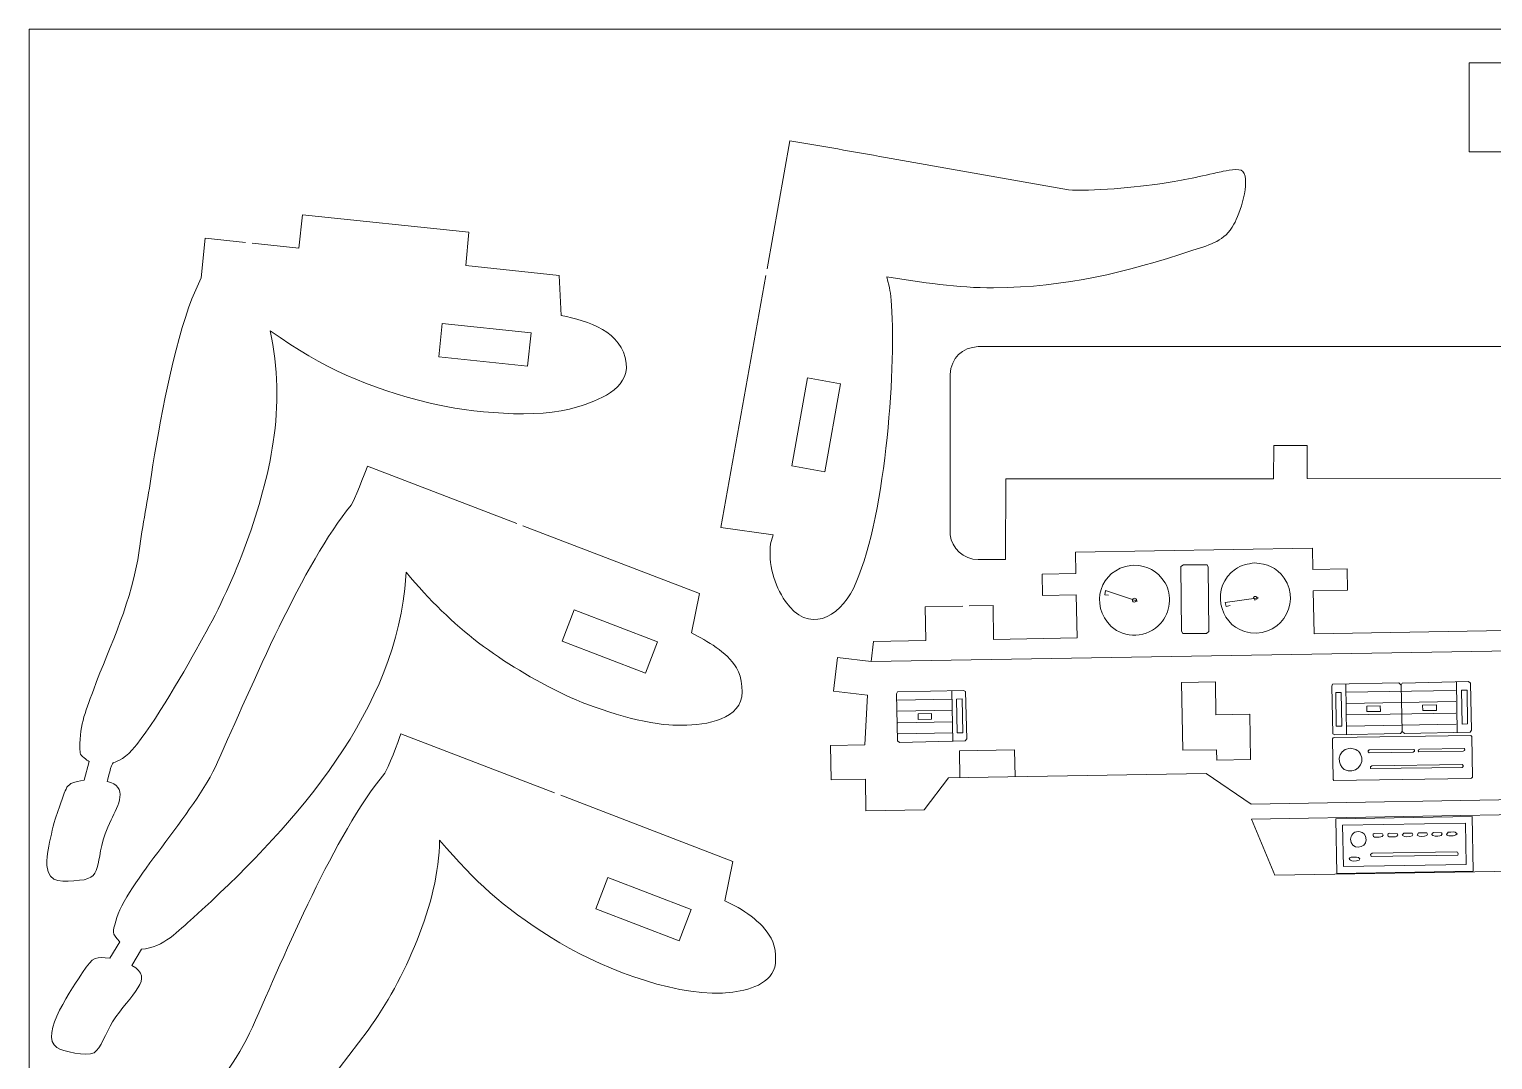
# Model space of a CAD drawing. Header units: centimetres. Extents: x -72 to 73, y -15 to 15.
# Drawn here: x -10.5 to 2.61, y 5.61 to 14.85 of the extents above; entities that cross this region are included whole.
import ezdxf

# ---------------------------------------------------------------- set-up
doc = ezdxf.new("R2010")
doc.units = ezdxf.units.CM
doc.header["$MEASUREMENT"] = 0
doc.layers.add('Camada 1', color=7, linetype='Continuous')

msp = doc.modelspace()

# ---------------------------------------------------------------- linework, layer by layer
at = {"layer": 'Camada 1', "color": 1, "lineweight": 9}
for points, knots in [([(-10.5, -14.85), (-10.5, -14.85), (10.5, -14.85), (10.5, -14.85), (10.5, -14.85), (10.5, -14.85), (10.5, 14.85), (10.5, 14.85), (10.5, 14.85), (10.5, 14.85), (-10.5, 14.85), (-10.5, 14.85), (-10.5, 14.85), (-10.5, 14.85), (-10.5, -14.85), (-10.5, -14.85), (-10.5, -14.85), (-10.5, -14.85), (-10.5, -14.85), (-10.5, -14.85)], [0, 0, 0, 0, 0.16666667, 0.16666667, 0.16666667, 0.16666667, 0.33333333, 0.33333333, 0.33333333, 0.33333333, 0.5, 0.5, 0.5, 0.5, 0.66666667, 0.66666667, 0.66666667, 0.66666667, 1, 1, 1, 1]), ([(-0.36252, 9.52546), (-0.48087, 9.39122), (-0.69225, 9.38853), (-0.80623, 9.49712), (-0.80623, 9.49712), (-1.00709, 9.68847), (-0.90687, 10.00882), (-0.63045, 10.04443), (-0.63045, 10.04443), (-0.63045, 10.04443), (-0.60404, 10.04782), (-0.60404, 10.04782), (-0.60404, 10.04782), (-0.47911, 10.03615), (-0.39685, 10.004), (-0.32471, 9.88796), (-0.32471, 9.88796), (-0.25624, 9.7778), (-0.27879, 9.62042), (-0.36252, 9.52546)], [0, 0, 0, 0, 0.16666667, 0.16666667, 0.16666667, 0.16666667, 0.33333333, 0.33333333, 0.33333333, 0.33333333, 0.5, 0.5, 0.5, 0.5, 0.66666667, 0.66666667, 0.66666667, 0.66666667, 1, 1, 1, 1]), ([(-0.16383, 9.43479), (-0.16383, 9.43479), (-0.17595, 9.45517), (-0.17595, 9.45517), (-0.17595, 9.45517), (-0.17595, 9.45517), (-0.18313, 10.03458), (-0.18313, 10.03458), (-0.18313, 10.03458), (-0.18313, 10.03458), (-0.15986, 10.0497), (-0.15986, 10.0497), (-0.15986, 10.0497), (-0.15986, 10.0497), (0.05194, 10.05045), (0.05194, 10.05045), (0.05194, 10.05045), (0.05194, 10.05045), (0.06112, 10.03002), (0.06112, 10.03002), (0.06112, 10.03002), (0.06112, 10.03002), (0.06829, 9.45061), (0.06829, 9.45061), (0.06829, 9.45061), (0.06829, 9.45061), (0.04802, 9.4326), (0.04802, 9.4326), (0.04802, 9.4326), (0.04802, 9.4326), (-0.16383, 9.43479), (-0.16383, 9.43479)], [0, 0, 0, 0, 0.11111111, 0.11111111, 0.11111111, 0.11111111, 0.22222222, 0.22222222, 0.22222222, 0.22222222, 0.33333333, 0.33333333, 0.33333333, 0.33333333, 0.44444444, 0.44444444, 0.44444444, 0.44444444, 0.55555556, 0.55555556, 0.55555556, 0.55555556, 0.66666667, 0.66666667, 0.66666667, 0.66666667, 0.77777778, 0.77777778, 0.77777778, 0.77777778, 1, 1, 1, 1]), ([(0.38596, 9.45321), (0.15867, 9.51966), (0.08064, 9.85455), (0.30562, 10.01075), (0.30562, 10.01075), (0.35952, 10.04816), (0.41456, 10.05851), (0.47821, 10.06671), (0.47821, 10.06671), (0.58959, 10.0563), (0.67141, 10.03236), (0.74242, 9.93012), (0.74242, 9.93012), (0.90643, 9.69397), (0.69034, 9.36423), (0.38596, 9.45321)], [0, 0, 0, 0, 0.2, 0.2, 0.2, 0.2, 0.4, 0.4, 0.4, 0.4, 0.6, 0.6, 0.6, 0.6, 1, 1, 1, 1]), ([(-0.57192, 9.72479), (-0.57192, 9.72479), (-0.85894, 9.8198), (-0.85894, 9.8198), (-0.85894, 9.8198), (-0.85894, 9.8198), (-0.86415, 9.78147), (-0.86415, 9.78147), (-0.86415, 9.78147), (-0.86415, 9.78147), (-0.8317, 9.77615), (-0.8317, 9.77615)], [0, 0, 0, 0, 0.25, 0.25, 0.25, 0.25, 0.5, 0.5, 0.5, 0.5, 1, 1, 1, 1]), ([(-0.59885, 9.7508), (-0.55097, 9.73971), (-0.60531, 9.6935), (-0.61609, 9.72696), (-0.61609, 9.72696), (-0.62154, 9.74388), (-0.60737, 9.7485), (-0.59885, 9.7508)], [0, 0, 0, 0, 0.33333333, 0.33333333, 0.33333333, 0.33333333, 1, 1, 1, 1]), ([(0.51312, 9.75255), (0.51312, 9.75255), (0.21376, 9.71203), (0.21376, 9.71203), (0.21376, 9.71203), (0.21376, 9.71203), (0.2232, 9.67689), (0.2232, 9.67689), (0.2232, 9.67689), (0.2232, 9.67689), (0.25834, 9.68633), (0.25834, 9.68633)], [0, 0, 0, 0, 0.25, 0.25, 0.25, 0.25, 0.5, 0.5, 0.5, 0.5, 1, 1, 1, 1]), ([(0.48114, 9.7314), (0.48114, 9.7314), (0.4689, 9.75766), (0.4689, 9.75766), (0.4689, 9.75766), (0.4689, 9.75766), (0.47757, 9.76664), (0.47757, 9.76664), (0.47757, 9.76664), (0.49573, 9.76696), (0.50115, 9.7641), (0.50151, 9.74353), (0.50151, 9.74353), (0.50151, 9.74353), (0.48114, 9.7314), (0.48114, 9.7314)], [0, 0, 0, 0, 0.2, 0.2, 0.2, 0.2, 0.4, 0.4, 0.4, 0.4, 0.6, 0.6, 0.6, 0.6, 1, 1, 1, 1]), ([(-2.10068, 8.48903), (-2.10068, 8.48903), (-2.11106, 8.9154), (-2.11106, 8.9154), (-2.11106, 8.9154), (-2.11106, 8.9154), (-2.12886, 8.92392), (-2.12886, 8.92392), (-2.12886, 8.92392), (-2.12886, 8.92392), (-2.72287, 8.91061), (-2.72287, 8.91061), (-2.72287, 8.91061), (-2.72287, 8.91061), (-2.73139, 8.89281), (-2.73139, 8.89281), (-2.73139, 8.89281), (-2.73139, 8.89281), (-2.7211, 8.47232), (-2.7211, 8.47232), (-2.7211, 8.47232), (-2.7211, 8.47232), (-2.7032, 8.45792), (-2.7032, 8.45792), (-2.7032, 8.45792), (-2.7032, 8.45792), (-2.11508, 8.47112), (-2.11508, 8.47112), (-2.11508, 8.47112), (-2.11508, 8.47112), (-2.10068, 8.48903), (-2.10068, 8.48903)], [0, 0, 0, 0, 0.11111111, 0.11111111, 0.11111111, 0.11111111, 0.22222222, 0.22222222, 0.22222222, 0.22222222, 0.33333333, 0.33333333, 0.33333333, 0.33333333, 0.44444444, 0.44444444, 0.44444444, 0.44444444, 0.55555556, 0.55555556, 0.55555556, 0.55555556, 0.66666667, 0.66666667, 0.66666667, 0.66666667, 0.77777778, 0.77777778, 0.77777778, 0.77777778, 1, 1, 1, 1]), ([(2.42243, 8.56798), (2.42243, 8.56798), (2.41214, 8.98848), (2.41214, 8.98848), (2.41214, 8.98848), (2.41214, 8.98848), (2.39424, 9.00287), (2.39424, 9.00287), (2.39424, 9.00287), (2.39424, 9.00287), (1.80024, 8.98956), (1.80024, 8.98956), (1.80024, 8.98956), (1.80024, 8.98956), (1.79172, 8.97176), (1.79172, 8.97176), (1.79172, 8.97176), (1.79172, 8.97176), (1.77077, 8.99199), (1.77077, 8.99199), (1.77077, 8.99199), (1.77077, 8.99199), (1.17676, 8.97868), (1.17676, 8.97868), (1.17676, 8.97868), (1.17676, 8.97868), (1.16825, 8.96088), (1.16825, 8.96088), (1.16825, 8.96088), (1.16825, 8.96088), (1.17864, 8.5345), (1.17864, 8.5345), (1.17864, 8.5345), (1.17864, 8.5345), (1.19643, 8.52599), (1.19643, 8.52599), (1.19643, 8.52599), (1.19643, 8.52599), (1.78457, 8.53919), (1.78457, 8.53919), (1.78457, 8.53919), (1.78457, 8.53919), (1.79896, 8.55709), (1.79896, 8.55709), (1.79896, 8.55709), (1.79896, 8.55709), (1.8199, 8.53687), (1.8199, 8.53687), (1.8199, 8.53687), (1.8199, 8.53687), (2.40803, 8.55008), (2.40803, 8.55008), (2.40803, 8.55008), (2.40803, 8.55008), (2.42243, 8.56798), (2.42243, 8.56798)], [0, 0, 0, 0, 0.06666667, 0.06666667, 0.06666667, 0.06666667, 0.13333333, 0.13333333, 0.13333333, 0.13333333, 0.2, 0.2, 0.2, 0.2, 0.26666667, 0.26666667, 0.26666667, 0.26666667, 0.33333333, 0.33333333, 0.33333333, 0.33333333, 0.4, 0.4, 0.4, 0.4, 0.46666667, 0.46666667, 0.46666667, 0.46666667, 0.53333333, 0.53333333, 0.53333333, 0.53333333, 0.6, 0.6, 0.6, 0.6, 0.66666667, 0.66666667, 0.66666667, 0.66666667, 0.73333333, 0.73333333, 0.73333333, 0.73333333, 0.8, 0.8, 0.8, 0.8, 0.86666667, 0.86666667, 0.86666667, 0.86666667, 1, 1, 1, 1]), ([(2.38087, 8.92615), (2.38087, 8.92615), (2.33088, 8.92528), (2.33088, 8.92528), (2.33088, 8.92528), (2.33088, 8.92528), (2.33617, 8.62236), (2.33617, 8.62236), (2.33617, 8.62236), (2.33617, 8.62236), (2.38616, 8.62324), (2.38616, 8.62324), (2.38616, 8.62324), (2.38616, 8.62324), (2.38087, 8.92615), (2.38087, 8.92615)], [0, 0, 0, 0, 0.2, 0.2, 0.2, 0.2, 0.4, 0.4, 0.4, 0.4, 0.6, 0.6, 0.6, 0.6, 1, 1, 1, 1]), ([(-2.14222, 8.8472), (-2.14222, 8.8472), (-2.19223, 8.84633), (-2.19223, 8.84633), (-2.19223, 8.84633), (-2.19223, 8.84633), (-2.18694, 8.54341), (-2.18694, 8.54341), (-2.18694, 8.54341), (-2.18694, 8.54341), (-2.13693, 8.54429), (-2.13693, 8.54429), (-2.13693, 8.54429), (-2.13693, 8.54429), (-2.14222, 8.8472), (-2.14222, 8.8472)], [0, 0, 0, 0, 0.2, 0.2, 0.2, 0.2, 0.4, 0.4, 0.4, 0.4, 0.6, 0.6, 0.6, 0.6, 1, 1, 1, 1]), ([(1.25451, 8.90649), (1.25451, 8.90649), (1.20451, 8.90562), (1.20451, 8.90562), (1.20451, 8.90562), (1.20451, 8.90562), (1.2098, 8.6027), (1.2098, 8.6027), (1.2098, 8.6027), (1.2098, 8.6027), (1.2598, 8.60358), (1.2598, 8.60358), (1.2598, 8.60358), (1.2598, 8.60358), (1.25451, 8.90649), (1.25451, 8.90649)], [0, 0, 0, 0, 0.2, 0.2, 0.2, 0.2, 0.4, 0.4, 0.4, 0.4, 0.6, 0.6, 0.6, 0.6, 1, 1, 1, 1]), ([(1.60374, 8.78609), (1.60374, 8.78609), (1.48317, 8.78398), (1.48317, 8.78398), (1.48317, 8.78398), (1.48317, 8.78398), (1.48404, 8.73399), (1.48404, 8.73399), (1.48404, 8.73399), (1.48404, 8.73399), (1.60461, 8.73609), (1.60461, 8.73609), (1.60461, 8.73609), (1.60461, 8.73609), (1.60374, 8.78609), (1.60374, 8.78609)], [0, 0, 0, 0, 0.2, 0.2, 0.2, 0.2, 0.4, 0.4, 0.4, 0.4, 0.6, 0.6, 0.6, 0.6, 1, 1, 1, 1]), ([(2.10664, 8.79487), (2.10664, 8.79487), (1.98312, 8.79271), (1.98312, 8.79271), (1.98312, 8.79271), (1.98312, 8.79271), (1.98399, 8.74272), (1.98399, 8.74272), (1.98399, 8.74272), (1.98399, 8.74272), (2.10751, 8.74487), (2.10751, 8.74487), (2.10751, 8.74487), (2.10751, 8.74487), (2.10664, 8.79487), (2.10664, 8.79487)], [0, 0, 0, 0, 0.2, 0.2, 0.2, 0.2, 0.4, 0.4, 0.4, 0.4, 0.6, 0.6, 0.6, 0.6, 1, 1, 1, 1]), ([(-2.41647, 8.71592), (-2.41647, 8.71592), (-2.53704, 8.71381), (-2.53704, 8.71381), (-2.53704, 8.71381), (-2.53704, 8.71381), (-2.53616, 8.66382), (-2.53616, 8.66382), (-2.53616, 8.66382), (-2.53616, 8.66382), (-2.41559, 8.66592), (-2.41559, 8.66592), (-2.41559, 8.66592), (-2.41559, 8.66592), (-2.41647, 8.71592), (-2.41647, 8.71592)], [0, 0, 0, 0, 0.2, 0.2, 0.2, 0.2, 0.4, 0.4, 0.4, 0.4, 0.6, 0.6, 0.6, 0.6, 1, 1, 1, 1]), ([(1.17646, 8.49033), (1.17646, 8.49033), (1.18219, 8.49926), (1.18219, 8.49926), (1.18219, 8.49926), (1.18219, 8.49926), (1.1939, 8.50241), (1.1939, 8.50241), (1.1939, 8.50241), (1.1939, 8.50241), (2.41442, 8.52077), (2.41442, 8.52077), (2.41442, 8.52077), (2.41442, 8.52077), (2.4234, 8.5121), (2.4234, 8.5121), (2.4234, 8.5121), (2.4234, 8.5121), (2.42977, 8.14743), (2.42977, 8.14743), (2.42977, 8.14743), (2.42977, 8.14743), (2.4211, 8.13845), (2.4211, 8.13845), (2.4211, 8.13845), (2.4211, 8.13845), (2.41232, 8.13536), (2.41232, 8.13536), (2.41232, 8.13536), (2.41232, 8.13536), (1.18886, 8.11694), (1.18886, 8.11694), (1.18886, 8.11694), (1.18886, 8.11694), (1.18283, 8.12566), (1.18283, 8.12566), (1.18283, 8.12566), (1.18283, 8.12566), (1.17646, 8.49033), (1.17646, 8.49033)], [0, 0, 0, 0, 0.09090909, 0.09090909, 0.09090909, 0.09090909, 0.18181818, 0.18181818, 0.18181818, 0.18181818, 0.27272727, 0.27272727, 0.27272727, 0.27272727, 0.36363636, 0.36363636, 0.36363636, 0.36363636, 0.45454545, 0.45454545, 0.45454545, 0.45454545, 0.54545455, 0.54545455, 0.54545455, 0.54545455, 0.63636364, 0.63636364, 0.63636364, 0.63636364, 0.72727273, 0.72727273, 0.72727273, 0.72727273, 0.81818182, 0.81818182, 0.81818182, 0.81818182, 1, 1, 1, 1]), ([(1.42596, 8.35348), (1.47748, 8.26072), (1.37212, 8.16627), (1.28128, 8.21564), (1.28128, 8.21564), (1.22689, 8.24519), (1.199, 8.38895), (1.33387, 8.40483), (1.33387, 8.40483), (1.37077, 8.40212), (1.40348, 8.39396), (1.42596, 8.35348)], [0, 0, 0, 0, 0.25, 0.25, 0.25, 0.25, 0.5, 0.5, 0.5, 0.5, 1, 1, 1, 1]), ([(1.49608, 8.38118), (1.49608, 8.38118), (1.50475, 8.39016), (1.50475, 8.39016), (1.50475, 8.39016), (1.50475, 8.39016), (1.51063, 8.39026), (1.51063, 8.39026), (1.51063, 8.39026), (1.51063, 8.39026), (1.90477, 8.3942), (1.90477, 8.3942), (1.90477, 8.3942), (1.90477, 8.3942), (1.91075, 8.38842), (1.91075, 8.38842), (1.91075, 8.38842), (1.91075, 8.38842), (1.9109, 8.3796), (1.9109, 8.3796), (1.9109, 8.3796), (1.9109, 8.3796), (1.89929, 8.37057), (1.89929, 8.37057), (1.89929, 8.37057), (1.89929, 8.37057), (1.50521, 8.36369), (1.50521, 8.36369), (1.50521, 8.36369), (1.50521, 8.36369), (1.49623, 8.37236), (1.49623, 8.37236), (1.49623, 8.37236), (1.49623, 8.37236), (1.49608, 8.38118), (1.49608, 8.38118)], [0, 0, 0, 0, 0.1, 0.1, 0.1, 0.1, 0.2, 0.2, 0.2, 0.2, 0.3, 0.3, 0.3, 0.3, 0.4, 0.4, 0.4, 0.4, 0.5, 0.5, 0.5, 0.5, 0.6, 0.6, 0.6, 0.6, 0.7, 0.7, 0.7, 0.7, 0.8, 0.8, 0.8, 0.8, 1, 1, 1, 1]), ([(1.9432, 8.38311), (1.9432, 8.38311), (1.94599, 8.39198), (1.94599, 8.39198), (1.94599, 8.39198), (1.94599, 8.39198), (1.95765, 8.39807), (1.95765, 8.39807), (1.95765, 8.39807), (1.95765, 8.39807), (2.35472, 8.40205), (2.35472, 8.40205), (2.35472, 8.40205), (2.35472, 8.40205), (2.35771, 8.39916), (2.35771, 8.39916), (2.35771, 8.39916), (2.35771, 8.39916), (2.36081, 8.3904), (2.36081, 8.3904), (2.36081, 8.3904), (2.36081, 8.3904), (2.35792, 8.3874), (2.35792, 8.3874), (2.35792, 8.3874), (2.35792, 8.3874), (2.35797, 8.38446), (2.35797, 8.38446), (2.35797, 8.38446), (2.35797, 8.38446), (2.34631, 8.37837), (2.34631, 8.37837), (2.34631, 8.37837), (2.34631, 8.37837), (1.94924, 8.37439), (1.94924, 8.37439), (1.94924, 8.37439), (1.94924, 8.37439), (1.94624, 8.37728), (1.94624, 8.37728), (1.94624, 8.37728), (1.94624, 8.37728), (1.94619, 8.38022), (1.94619, 8.38022), (1.94619, 8.38022), (1.94619, 8.38022), (1.9432, 8.38311), (1.9432, 8.38311)], [0, 0, 0, 0, 0.07692308, 0.07692308, 0.07692308, 0.07692308, 0.15384615, 0.15384615, 0.15384615, 0.15384615, 0.23076923, 0.23076923, 0.23076923, 0.23076923, 0.30769231, 0.30769231, 0.30769231, 0.30769231, 0.38461538, 0.38461538, 0.38461538, 0.38461538, 0.46153846, 0.46153846, 0.46153846, 0.46153846, 0.53846154, 0.53846154, 0.53846154, 0.53846154, 0.61538462, 0.61538462, 0.61538462, 0.61538462, 0.69230769, 0.69230769, 0.69230769, 0.69230769, 0.76923077, 0.76923077, 0.76923077, 0.76923077, 0.84615385, 0.84615385, 0.84615385, 0.84615385, 1, 1, 1, 1]), ([(-1.66819, 8.14945), (-1.66819, 8.14945), (-1.6724, 8.3906), (-1.6724, 8.3906), (-1.6724, 8.3906), (-1.6724, 8.3906), (-2.16647, 8.38197), (-2.16647, 8.38197), (-2.16647, 8.38197), (-2.16647, 8.38197), (-2.16226, 8.14082), (-2.16226, 8.14082)], [0, 0, 0, 0, 0.25, 0.25, 0.25, 0.25, 0.5, 0.5, 0.5, 0.5, 1, 1, 1, 1]), ([(1.51645, 8.22563), (1.51645, 8.22563), (1.51619, 8.24033), (1.51619, 8.24033), (1.51619, 8.24033), (1.51619, 8.24033), (1.52785, 8.24642), (1.52785, 8.24642), (1.52785, 8.24642), (1.52785, 8.24642), (2.3366, 8.26053), (2.3366, 8.26053), (2.3366, 8.26053), (2.3366, 8.26053), (2.34558, 8.25186), (2.34558, 8.25186), (2.34558, 8.25186), (2.34558, 8.25186), (2.34573, 8.24304), (2.34573, 8.24304), (2.34573, 8.24304), (2.34573, 8.24304), (2.33706, 8.23406), (2.33706, 8.23406), (2.33706, 8.23406), (2.33706, 8.23406), (1.51944, 8.22274), (1.51944, 8.22274), (1.51944, 8.22274), (1.51944, 8.22274), (1.51645, 8.22563), (1.51645, 8.22563)], [0, 0, 0, 0, 0.11111111, 0.11111111, 0.11111111, 0.11111111, 0.22222222, 0.22222222, 0.22222222, 0.22222222, 0.33333333, 0.33333333, 0.33333333, 0.33333333, 0.44444444, 0.44444444, 0.44444444, 0.44444444, 0.55555556, 0.55555556, 0.55555556, 0.55555556, 0.66666667, 0.66666667, 0.66666667, 0.66666667, 0.77777778, 0.77777778, 0.77777778, 0.77777778, 1, 1, 1, 1]), ([(2.4271, 7.79477), (2.4271, 7.79477), (1.20662, 7.77347), (1.20662, 7.77347), (1.20662, 7.77347), (1.20662, 7.77347), (1.2152, 7.28233), (1.2152, 7.28233), (1.2152, 7.28233), (1.2152, 7.28233), (2.43567, 7.30364), (2.43567, 7.30364), (2.43567, 7.30364), (2.43567, 7.30364), (2.4271, 7.79477), (2.4271, 7.79477)], [0, 0, 0, 0, 0.2, 0.2, 0.2, 0.2, 0.4, 0.4, 0.4, 0.4, 0.6, 0.6, 0.6, 0.6, 1, 1, 1, 1]), ([(2.36636, 7.73487), (2.36636, 7.73487), (1.26647, 7.71567), (1.26647, 7.71567), (1.26647, 7.71567), (1.26647, 7.71567), (1.27294, 7.34512), (1.27294, 7.34512), (1.27294, 7.34512), (1.27294, 7.34512), (2.37283, 7.36432), (2.37283, 7.36432), (2.37283, 7.36432), (2.37283, 7.36432), (2.36636, 7.73487), (2.36636, 7.73487)], [0, 0, 0, 0, 0.2, 0.2, 0.2, 0.2, 0.4, 0.4, 0.4, 0.4, 0.6, 0.6, 0.6, 0.6, 1, 1, 1, 1]), ([(1.34272, 7.56109), (1.32874, 7.59841), (1.34629, 7.63877), (1.37641, 7.65287), (1.37641, 7.65287), (1.37641, 7.65287), (1.40572, 7.65927), (1.40572, 7.65927), (1.40572, 7.65927), (1.43, 7.65529), (1.45611, 7.65337), (1.47119, 7.61628), (1.47119, 7.61628), (1.5086, 7.52427), (1.37325, 7.47966), (1.34272, 7.56109)], [0, 0, 0, 0, 0.2, 0.2, 0.2, 0.2, 0.4, 0.4, 0.4, 0.4, 0.6, 0.6, 0.6, 0.6, 1, 1, 1, 1]), ([(1.56839, 7.60916), (1.54449, 7.60874), (1.53335, 7.61243), (1.54141, 7.6381), (1.54141, 7.6381), (1.54141, 7.6381), (1.55313, 7.64125), (1.55313, 7.64125), (1.55313, 7.64125), (1.55313, 7.64125), (1.62375, 7.63954), (1.62375, 7.63954), (1.62375, 7.63954), (1.62375, 7.63954), (1.62984, 7.62788), (1.62984, 7.62788), (1.62984, 7.62788), (1.61891, 7.60501), (1.6071, 7.60983), (1.56839, 7.60916)], [0, 0, 0, 0, 0.16666667, 0.16666667, 0.16666667, 0.16666667, 0.33333333, 0.33333333, 0.33333333, 0.33333333, 0.5, 0.5, 0.5, 0.5, 0.66666667, 0.66666667, 0.66666667, 0.66666667, 1, 1, 1, 1]), ([(1.69779, 7.61141), (1.67451, 7.61101), (1.66648, 7.61727), (1.67375, 7.64041), (1.67375, 7.64041), (1.67375, 7.64041), (1.68546, 7.64356), (1.68546, 7.64356), (1.68546, 7.64356), (1.68546, 7.64356), (1.7561, 7.64185), (1.7561, 7.64185), (1.7561, 7.64185), (1.7561, 7.64185), (1.76219, 7.63019), (1.76219, 7.63019), (1.76219, 7.63019), (1.75125, 7.60734), (1.73471, 7.61206), (1.69779, 7.61141)], [0, 0, 0, 0, 0.16666667, 0.16666667, 0.16666667, 0.16666667, 0.33333333, 0.33333333, 0.33333333, 0.33333333, 0.5, 0.5, 0.5, 0.5, 0.66666667, 0.66666667, 0.66666667, 0.66666667, 1, 1, 1, 1]), ([(1.88885, 7.62063), (1.86347, 7.61168), (1.82125, 7.60496), (1.80052, 7.62497), (1.80052, 7.62497), (1.80052, 7.62497), (1.81486, 7.64582), (1.81486, 7.64582), (1.81486, 7.64582), (1.81486, 7.64582), (1.88843, 7.64416), (1.88843, 7.64416), (1.88843, 7.64416), (1.88843, 7.64416), (1.89452, 7.6325), (1.89452, 7.6325), (1.89452, 7.6325), (1.89452, 7.6325), (1.88885, 7.62063), (1.88885, 7.62063)], [0, 0, 0, 0, 0.16666667, 0.16666667, 0.16666667, 0.16666667, 0.33333333, 0.33333333, 0.33333333, 0.33333333, 0.5, 0.5, 0.5, 0.5, 0.66666667, 0.66666667, 0.66666667, 0.66666667, 1, 1, 1, 1]), ([(2.02118, 7.62294), (1.99581, 7.61399), (1.95359, 7.60726), (1.93286, 7.62728), (1.93286, 7.62728), (1.93286, 7.62728), (1.9472, 7.64813), (1.9472, 7.64813), (1.9472, 7.64813), (1.9472, 7.64813), (2.02077, 7.64647), (2.02077, 7.64647), (2.02077, 7.64647), (2.02077, 7.64647), (2.02686, 7.63481), (2.02686, 7.63481), (2.02686, 7.63481), (2.02686, 7.63481), (2.02118, 7.62294), (2.02118, 7.62294)], [0, 0, 0, 0, 0.16666667, 0.16666667, 0.16666667, 0.16666667, 0.33333333, 0.33333333, 0.33333333, 0.33333333, 0.5, 0.5, 0.5, 0.5, 0.66666667, 0.66666667, 0.66666667, 0.66666667, 1, 1, 1, 1]), ([(2.15922, 7.63712), (2.14827, 7.61427), (2.13173, 7.61899), (2.09481, 7.61834), (2.09481, 7.61834), (2.05883, 7.61772), (2.05663, 7.64235), (2.07954, 7.65044), (2.07954, 7.65044), (2.07954, 7.65044), (2.15312, 7.64878), (2.15312, 7.64878), (2.15312, 7.64878), (2.15312, 7.64878), (2.15922, 7.63712), (2.15922, 7.63712)], [0, 0, 0, 0, 0.2, 0.2, 0.2, 0.2, 0.4, 0.4, 0.4, 0.4, 0.6, 0.6, 0.6, 0.6, 1, 1, 1, 1]), ([(2.20352, 7.62612), (2.20352, 7.62612), (2.19754, 7.6319), (2.19754, 7.6319), (2.19754, 7.6319), (2.19754, 7.6319), (2.21188, 7.65275), (2.21188, 7.65275), (2.21188, 7.65275), (2.24429, 7.65331), (2.27219, 7.66432), (2.29154, 7.63943), (2.29154, 7.63943), (2.2694, 7.60881), (2.20998, 7.62102), (2.20352, 7.62612)], [0, 0, 0, 0, 0.2, 0.2, 0.2, 0.2, 0.4, 0.4, 0.4, 0.4, 0.6, 0.6, 0.6, 0.6, 1, 1, 1, 1]), ([(1.52142, 7.43477), (1.52142, 7.43477), (1.51523, 7.45231), (1.51523, 7.45231), (1.51523, 7.45231), (1.51523, 7.45231), (1.52973, 7.46433), (1.52973, 7.46433), (1.52973, 7.46433), (1.52973, 7.46433), (2.28554, 7.47753), (2.28554, 7.47753), (2.28554, 7.47753), (2.3027, 7.47379), (2.30215, 7.46209), (2.29782, 7.44832), (2.29782, 7.44832), (2.29782, 7.44832), (1.52142, 7.43477), (1.52142, 7.43477)], [0, 0, 0, 0, 0.16666667, 0.16666667, 0.16666667, 0.16666667, 0.33333333, 0.33333333, 0.33333333, 0.33333333, 0.5, 0.5, 0.5, 0.5, 0.66666667, 0.66666667, 0.66666667, 0.66666667, 1, 1, 1, 1]), ([(1.42174, 7.41538), (1.42174, 7.41538), (1.41608, 7.40351), (1.41608, 7.40351), (1.41608, 7.40351), (1.34241, 7.37754), (1.30083, 7.41414), (1.34208, 7.4287), (1.34208, 7.4287), (1.37752, 7.42932), (1.40771, 7.43569), (1.42174, 7.41538)], [0, 0, 0, 0, 0.25, 0.25, 0.25, 0.25, 0.5, 0.5, 0.5, 0.5, 1, 1, 1, 1])]:
    msp.add_open_spline(points, degree=3, knots=knots, dxfattribs=at)
at = {"layer": 'Camada 1', "color": 3, "lineweight": 9}
for points, knots in [([(10.20023, 14.18971), (10.20023, 14.18971), (10.20023, 14.55003), (10.20023, 14.55003), (10.20023, 14.55003), (10.20023, 14.55003), (2.39977, 14.55003), (2.39977, 14.55003), (2.39977, 14.55003), (2.39977, 14.55003), (2.39977, 13.74997), (2.39977, 13.74997), (2.39977, 13.74997), (2.39977, 13.74997), (10.20023, 13.74997), (10.20023, 13.74997), (10.20023, 13.74997), (10.20023, 13.74997), (10.20023, 14.13089), (10.20023, 14.13089)], [0, 0, 0, 0, 0.16666667, 0.16666667, 0.16666667, 0.16666667, 0.33333333, 0.33333333, 0.33333333, 0.33333333, 0.5, 0.5, 0.5, 0.5, 0.66666667, 0.66666667, 0.66666667, 0.66666667, 1, 1, 1, 1]), ([(-3.89048, 12.70159), (-3.89048, 12.70159), (-3.68528, 13.84857), (-3.68528, 13.84857), (-3.68528, 13.84857), (-3.3994, 13.80365), (-3.11511, 13.7518), (-2.83026, 13.70079), (-2.83026, 13.70079), (-2.83026, 13.70079), (-1.19074, 13.4117), (-1.19074, 13.4117), (-1.19074, 13.4117), (-1.00479, 13.39072), (-0.56228, 13.43824), (-0.35074, 13.46668), (-0.35074, 13.46668), (-0.15147, 13.49688), (-0.0125, 13.53201), (0.17882, 13.57342), (0.17882, 13.57342), (0.21812, 13.58192), (0.34367, 13.61168), (0.37323, 13.57498), (0.37323, 13.57498), (0.44338, 13.48787), (0.34355, 13.19149), (0.29287, 13.10231), (0.29287, 13.10231), (0.20538, 12.94835), (0.09324, 12.92461), (-0.07684, 12.86883), (-0.07684, 12.86883), (-0.69417, 12.6661), (-1.19752, 12.5393), (-1.86245, 12.53257), (-1.86245, 12.53257), (-2.17109, 12.52945), (-2.51677, 12.5824), (-2.81561, 12.63195), (-2.81561, 12.63195), (-2.78923, 12.50585), (-2.78438, 12.513), (-2.77453, 12.37383), (-2.77453, 12.37383), (-2.7324, 11.77904), (-2.83662, 10.40759), (-3.11698, 9.83874), (-3.11698, 9.83874), (-3.24837, 9.57215), (-3.51949, 9.42728), (-3.72594, 9.72211), (-3.72594, 9.72211), (-3.82926, 9.86968), (-3.87912, 10.05929), (-3.85891, 10.23838), (-3.85891, 10.23838), (-3.85891, 10.23838), (-3.83592, 10.31794), (-3.83592, 10.31794), (-3.83592, 10.31794), (-3.83592, 10.31794), (-4.30535, 10.3828), (-4.30535, 10.3828), (-4.30535, 10.3828), (-4.30535, 10.3828), (-3.90084, 12.64369), (-3.90084, 12.64369)], [0, 0, 0, 0, 0.05555556, 0.05555556, 0.05555556, 0.05555556, 0.11111111, 0.11111111, 0.11111111, 0.11111111, 0.16666667, 0.16666667, 0.16666667, 0.16666667, 0.22222222, 0.22222222, 0.22222222, 0.22222222, 0.27777778, 0.27777778, 0.27777778, 0.27777778, 0.33333333, 0.33333333, 0.33333333, 0.33333333, 0.38888889, 0.38888889, 0.38888889, 0.38888889, 0.44444444, 0.44444444, 0.44444444, 0.44444444, 0.5, 0.5, 0.5, 0.5, 0.55555556, 0.55555556, 0.55555556, 0.55555556, 0.61111111, 0.61111111, 0.61111111, 0.61111111, 0.66666667, 0.66666667, 0.66666667, 0.66666667, 0.72222222, 0.72222222, 0.72222222, 0.72222222, 0.77777778, 0.77777778, 0.77777778, 0.77777778, 0.83333333, 0.83333333, 0.83333333, 0.83333333, 0.88888889, 0.88888889, 0.88888889, 0.88888889, 1, 1, 1, 1]), ([(-8.56201, 12.9393), (-8.56201, 12.9393), (-8.92327, 12.97727), (-8.92327, 12.97727), (-8.92327, 12.97727), (-8.92327, 12.97727), (-8.96047, 12.62332), (-8.96047, 12.62332), (-8.96047, 12.62332), (-8.96047, 12.62332), (-9.0425, 12.43378), (-9.0425, 12.43378), (-9.0425, 12.43378), (-9.20113, 12.0278), (-9.33889, 11.29832), (-9.40606, 10.86013), (-9.40606, 10.86013), (-9.43412, 10.64947), (-9.48808, 10.39608), (-9.51634, 10.1767), (-9.51634, 10.1767), (-9.57324, 9.73508), (-9.7723, 9.33767), (-9.92567, 8.92727), (-9.92567, 8.92727), (-10.00158, 8.7103), (-10.05772, 8.60495), (-10.04412, 8.363), (-10.04412, 8.363), (-10.04267, 8.33713), (-9.98007, 8.29901), (-9.96344, 8.2865), (-9.96344, 8.2865), (-9.96344, 8.2865), (-10.00759, 8.1196), (-10.00759, 8.1196), (-10.00759, 8.1196), (-10.19337, 8.08934), (-10.15499, 8.0719), (-10.24403, 7.83983), (-10.24403, 7.83983), (-10.28058, 7.74458), (-10.35192, 7.45939), (-10.34249, 7.3533), (-10.34249, 7.3533), (-10.32722, 7.18168), (-10.18958, 7.20956), (-10.04872, 7.22187), (-10.04872, 7.22187), (-9.80778, 7.24293), (-9.94132, 7.41094), (-9.76706, 7.76308), (-9.76706, 7.76308), (-9.70278, 7.89297), (-9.60716, 8.06426), (-9.80191, 8.10686), (-9.80191, 8.10686), (-9.79695, 8.12599), (-9.76513, 8.26572), (-9.74867, 8.27576), (-9.74867, 8.27576), (-9.74231, 8.27963), (-9.65813, 8.29603), (-9.57687, 8.39079), (-9.57687, 8.39079), (-9.37128, 8.63055), (-9.09685, 9.12356), (-8.94134, 9.40054), (-8.94134, 9.40054), (-8.65178, 9.91629), (-8.40356, 10.56444), (-8.31377, 11.15052), (-8.31377, 11.15052), (-8.26357, 11.47826), (-8.27014, 11.82091), (-8.34211, 12.14723), (-8.34211, 12.14723), (-7.86013, 11.81089), (-7.48333, 11.63879), (-6.90773, 11.4996), (-6.90773, 11.4996), (-6.55691, 11.41476), (-5.94733, 11.35128), (-5.5894, 11.46455), (-5.5894, 11.46455), (-5.41086, 11.52105), (-5.125, 11.62067), (-5.15191, 11.85629), (-5.15191, 11.85629), (-5.18435, 12.14021), (-5.49348, 12.2385), (-5.73394, 12.2842), (-5.73394, 12.2842), (-5.73394, 12.2842), (-5.75231, 12.64399), (-5.75231, 12.64399), (-5.75231, 12.64399), (-5.75231, 12.64399), (-6.58892, 12.73192), (-6.58892, 12.73192), (-6.58892, 12.73192), (-6.58892, 12.73192), (-6.56049, 13.0306), (-6.56049, 13.0306), (-6.56049, 13.0306), (-6.56049, 13.0306), (-8.05237, 13.18741), (-8.05237, 13.18741), (-8.05237, 13.18741), (-8.05237, 13.18741), (-8.08373, 12.88903), (-8.08373, 12.88903), (-8.08373, 12.88903), (-8.08373, 12.88903), (-8.5035, 12.93315), (-8.5035, 12.93315)], [0, 0, 0, 0, 0.03333333, 0.03333333, 0.03333333, 0.03333333, 0.06666667, 0.06666667, 0.06666667, 0.06666667, 0.1, 0.1, 0.1, 0.1, 0.13333333, 0.13333333, 0.13333333, 0.13333333, 0.16666667, 0.16666667, 0.16666667, 0.16666667, 0.2, 0.2, 0.2, 0.2, 0.23333333, 0.23333333, 0.23333333, 0.23333333, 0.26666667, 0.26666667, 0.26666667, 0.26666667, 0.3, 0.3, 0.3, 0.3, 0.33333333, 0.33333333, 0.33333333, 0.33333333, 0.36666667, 0.36666667, 0.36666667, 0.36666667, 0.4, 0.4, 0.4, 0.4, 0.43333333, 0.43333333, 0.43333333, 0.43333333, 0.46666667, 0.46666667, 0.46666667, 0.46666667, 0.5, 0.5, 0.5, 0.5, 0.53333333, 0.53333333, 0.53333333, 0.53333333, 0.56666667, 0.56666667, 0.56666667, 0.56666667, 0.6, 0.6, 0.6, 0.6, 0.63333333, 0.63333333, 0.63333333, 0.63333333, 0.66666667, 0.66666667, 0.66666667, 0.66666667, 0.7, 0.7, 0.7, 0.7, 0.73333333, 0.73333333, 0.73333333, 0.73333333, 0.76666667, 0.76666667, 0.76666667, 0.76666667, 0.8, 0.8, 0.8, 0.8, 0.83333333, 0.83333333, 0.83333333, 0.83333333, 0.86666667, 0.86666667, 0.86666667, 0.86666667, 0.9, 0.9, 0.9, 0.9, 0.93333333, 0.93333333, 0.93333333, 0.93333333, 1, 1, 1, 1]), ([(3.95009, 10.82318), (3.95009, 10.82318), (6.34729, 10.82025), (6.34729, 10.82025), (6.34729, 10.82025), (6.34729, 10.82025), (6.35023, 10.09668), (6.35023, 10.09668), (6.35023, 10.09668), (6.55088, 10.09668), (6.83364, 10.05242), (6.85026, 10.35258), (6.85026, 10.35258), (6.85026, 10.35258), (6.85026, 11.78206), (6.85026, 11.78206), (6.85026, 11.78206), (6.84358, 11.90407), (6.73175, 11.99078), (6.60024, 12.00562), (6.60024, 12.00562), (6.60024, 12.00562), (-1.99731, 12.00562), (-1.99731, 12.00562), (-1.99731, 12.00562), (-2.14397, 11.99746), (-2.24009, 11.90553), (-2.25027, 11.7556), (-2.25027, 11.7556), (-2.25027, 11.7556), (-2.25027, 10.31727), (-2.25027, 10.31727), (-2.25027, 10.31727), (-2.23607, 10.20192), (-2.13, 10.09668), (-2.00025, 10.09668), (-2.00025, 10.09668), (-2.00025, 10.09668), (-1.75318, 10.09668), (-1.75318, 10.09668), (-1.75318, 10.09668), (-1.75318, 10.09668), (-1.75024, 10.82025), (-1.75024, 10.82025), (-1.75024, 10.82025), (-1.75024, 10.82025), (0.64696, 10.82025), (0.64696, 10.82025), (0.64696, 10.82025), (0.64696, 10.82025), (0.6499, 11.12027), (0.6499, 11.12027), (0.6499, 11.12027), (0.6499, 11.12027), (0.94992, 11.12027), (0.94992, 11.12027), (0.94992, 11.12027), (0.94992, 11.12027), (0.94992, 10.82318), (0.94992, 10.82318), (0.94992, 10.82318), (0.94992, 10.82318), (3.64713, 10.82025), (3.64713, 10.82025), (3.64713, 10.82025), (3.64713, 10.82025), (3.65007, 11.12027), (3.65007, 11.12027), (3.65007, 11.12027), (3.65007, 11.12027), (3.95009, 11.12027), (3.95009, 11.12027), (3.95009, 11.12027), (3.95009, 11.12027), (3.95009, 10.82318), (3.95009, 10.82318)], [0, 0, 0, 0, 0.05, 0.05, 0.05, 0.05, 0.1, 0.1, 0.1, 0.1, 0.15, 0.15, 0.15, 0.15, 0.2, 0.2, 0.2, 0.2, 0.25, 0.25, 0.25, 0.25, 0.3, 0.3, 0.3, 0.3, 0.35, 0.35, 0.35, 0.35, 0.4, 0.4, 0.4, 0.4, 0.45, 0.45, 0.45, 0.45, 0.5, 0.5, 0.5, 0.5, 0.55, 0.55, 0.55, 0.55, 0.6, 0.6, 0.6, 0.6, 0.65, 0.65, 0.65, 0.65, 0.7, 0.7, 0.7, 0.7, 0.75, 0.75, 0.75, 0.75, 0.8, 0.8, 0.8, 0.8, 0.85, 0.85, 0.85, 0.85, 0.9, 0.9, 0.9, 0.9, 1, 1, 1, 1]), ([(-6.13306, 10.41995), (-6.13306, 10.41995), (-7.47021, 10.93323), (-7.47021, 10.93323), (-7.47021, 10.93323), (-7.49485, 10.87204), (-7.58836, 10.61824), (-7.61716, 10.58321), (-7.61716, 10.58321), (-8.04065, 10.06826), (-8.51012, 8.96381), (-8.8124, 8.28209), (-8.8124, 8.28209), (-9.01912, 7.81513), (-9.63727, 7.19264), (-9.72543, 6.85562), (-9.72543, 6.85562), (-9.75267, 6.7515), (-9.76728, 6.75714), (-9.68899, 6.6715), (-9.68899, 6.6715), (-9.68899, 6.6715), (-9.77758, 6.52278), (-9.77758, 6.52278), (-9.77758, 6.52278), (-9.89971, 6.53769), (-9.92866, 6.54344), (-10.02162, 6.39591), (-10.02162, 6.39591), (-10.09608, 6.27775), (-10.42067, 5.83471), (-10.25199, 5.72191), (-10.25199, 5.72191), (-10.20455, 5.69018), (-9.98473, 5.63724), (-9.91978, 5.67629), (-9.91978, 5.67629), (-9.85741, 5.7138), (-9.8159, 5.85457), (-9.75377, 5.95283), (-9.75377, 5.95283), (-9.59677, 6.20111), (-9.36303, 6.34694), (-9.5822, 6.45723), (-9.5822, 6.45723), (-9.5822, 6.45723), (-9.49466, 6.60321), (-9.49466, 6.60321), (-9.49466, 6.60321), (-9.29294, 6.62287), (-9.16979, 6.76639), (-9.02941, 6.88776), (-9.02941, 6.88776), (-8.1905, 7.64807), (-7.25975, 8.6572), (-7.13582, 9.83449), (-7.13582, 9.83449), (-7.13582, 9.83449), (-7.12262, 9.9838), (-7.12262, 9.9838), (-7.12262, 9.9838), (-6.70508, 9.47774), (-6.28612, 9.16974), (-5.69624, 8.88175), (-5.69624, 8.88175), (-5.46187, 8.76733), (-5.02994, 8.63174), (-4.77154, 8.61501), (-4.77154, 8.61501), (-4.58254, 8.60278), (-4.25739, 8.6125), (-4.14256, 8.7926), (-4.14256, 8.7926), (-4.09091, 8.87361), (-4.11383, 9.04505), (-4.16306, 9.12498), (-4.16306, 9.12498), (-4.25705, 9.2776), (-4.42255, 9.36007), (-4.56787, 9.44106), (-4.56787, 9.44106), (-4.56787, 9.44106), (-4.4963, 9.79166), (-4.4963, 9.79166), (-4.4963, 9.79166), (-4.4963, 9.79166), (-6.07814, 10.39887), (-6.07814, 10.39887)], [0, 0, 0, 0, 0.04347826, 0.04347826, 0.04347826, 0.04347826, 0.08695652, 0.08695652, 0.08695652, 0.08695652, 0.13043478, 0.13043478, 0.13043478, 0.13043478, 0.17391304, 0.17391304, 0.17391304, 0.17391304, 0.2173913, 0.2173913, 0.2173913, 0.2173913, 0.26086957, 0.26086957, 0.26086957, 0.26086957, 0.30434783, 0.30434783, 0.30434783, 0.30434783, 0.34782609, 0.34782609, 0.34782609, 0.34782609, 0.39130435, 0.39130435, 0.39130435, 0.39130435, 0.43478261, 0.43478261, 0.43478261, 0.43478261, 0.47826087, 0.47826087, 0.47826087, 0.47826087, 0.52173913, 0.52173913, 0.52173913, 0.52173913, 0.56521739, 0.56521739, 0.56521739, 0.56521739, 0.60869565, 0.60869565, 0.60869565, 0.60869565, 0.65217391, 0.65217391, 0.65217391, 0.65217391, 0.69565217, 0.69565217, 0.69565217, 0.69565217, 0.73913043, 0.73913043, 0.73913043, 0.73913043, 0.7826087, 0.7826087, 0.7826087, 0.7826087, 0.82608696, 0.82608696, 0.82608696, 0.82608696, 0.86956522, 0.86956522, 0.86956522, 0.86956522, 0.91304348, 0.91304348, 0.91304348, 0.91304348, 1, 1, 1, 1]), ([(-2.13693, 9.67982), (-2.13693, 9.67982), (-2.47438, 9.67393), (-2.47438, 9.67393), (-2.47438, 9.67393), (-2.47438, 9.67393), (-2.46909, 9.37102), (-2.46909, 9.37102), (-2.46909, 9.37102), (-2.46909, 9.37102), (-2.93669, 9.36286), (-2.93669, 9.36286), (-2.93669, 9.36286), (-2.93669, 9.36286), (-2.95708, 9.18305), (-2.95708, 9.18305), (-2.95708, 9.18305), (-2.95708, 9.18305), (-3.25778, 9.21899), (-3.25778, 9.21899), (-3.25778, 9.21899), (-3.25778, 9.21899), (-3.29371, 8.91829), (-3.29371, 8.91829), (-3.29371, 8.91829), (-3.29371, 8.91829), (-2.99008, 8.88241), (-2.99008, 8.88241), (-2.99008, 8.88241), (-2.99008, 8.88241), (-3.01463, 8.43483), (-3.01463, 8.43483), (-3.01463, 8.43483), (-3.01463, 8.43483), (-3.32048, 8.42949), (-3.32048, 8.42949), (-3.32048, 8.42949), (-3.32048, 8.42949), (-3.31514, 8.12364), (-3.31514, 8.12364), (-3.31514, 8.12364), (-3.31514, 8.12364), (-3.00929, 8.12897), (-3.00929, 8.12897), (-3.00929, 8.12897), (-3.00929, 8.12897), (-3.00431, 7.84371), (-3.00431, 7.84371), (-3.00431, 7.84371), (-3.00431, 7.84371), (-2.48377, 7.85279), (-2.48377, 7.85279), (-2.48377, 7.85279), (-2.48377, 7.85279), (-2.26519, 8.13903), (-2.26519, 8.13903), (-2.26519, 8.13903), (-2.26519, 8.13903), (0.04342, 8.17932), (0.04342, 8.17932), (0.04342, 8.17932), (0.04342, 8.17932), (0.44831, 7.90397), (0.44831, 7.90397), (0.44831, 7.90397), (0.44831, 7.90397), (3.1804, 7.95166), (3.1804, 7.95166), (3.1804, 7.95166), (3.1804, 7.95166), (3.6311, 8.25371), (3.6311, 8.25371), (3.6311, 8.25371), (3.6311, 8.25371), (6.10141, 8.29977), (6.10141, 8.29977), (6.10141, 8.29977), (6.10141, 8.29977), (6.32128, 8.00649), (6.32128, 8.00649), (6.32128, 8.00649), (6.32128, 8.00649), (6.63596, 8.01198), (6.63596, 8.01198), (6.63596, 8.01198), (6.63596, 8.01198), (6.63098, 8.29725), (6.63098, 8.29725), (6.63098, 8.29725), (6.63098, 8.29725), (6.93389, 8.30253), (6.93389, 8.30253), (6.93389, 8.30253), (6.93389, 8.30253), (6.92855, 8.60839), (6.92855, 8.60839), (6.92855, 8.60839), (6.92855, 8.60839), (6.62564, 8.6031), (6.62564, 8.6031), (6.62564, 8.6031), (6.62564, 8.6031), (6.5796, 9.04945), (6.5796, 9.04945), (6.5796, 9.04945), (6.5796, 9.04945), (6.88475, 9.09596), (6.88475, 9.09596), (6.88475, 9.09596), (6.88475, 9.09596), (6.84127, 9.39527), (6.84127, 9.39527), (6.84127, 9.39527), (6.84127, 9.39527), (6.53042, 9.33983), (6.53042, 9.33983), (6.53042, 9.33983), (6.53042, 9.33983), (6.49771, 9.52753), (6.49771, 9.52753), (6.49771, 9.52753), (6.49771, 9.52753), (1.01, 9.43175), (1.01, 9.43175), (1.01, 9.43175), (1.01, 9.43175), (1.00327, 9.81701), (1.00327, 9.81701), (1.00327, 9.81701), (1.00327, 9.81701), (1.30912, 9.82234), (1.30912, 9.82234), (1.30912, 9.82234), (1.30912, 9.82234), (1.30579, 10.0135), (1.30579, 10.0135), (1.30579, 10.0135), (1.30579, 10.0135), (0.99993, 10.00816), (0.99993, 10.00816), (0.99993, 10.00816), (0.99993, 10.00816), (0.9966, 10.19932), (0.9966, 10.19932), (0.9966, 10.19932), (0.9966, 10.19932), (-1.12673, 10.16226), (-1.12673, 10.16226), (-1.12673, 10.16226), (-1.12673, 10.16226), (-1.12339, 9.9711), (-1.12339, 9.9711), (-1.12339, 9.9711), (-1.12339, 9.9711), (-1.42631, 9.96581), (-1.42631, 9.96581), (-1.42631, 9.96581), (-1.42631, 9.96581), (-1.42297, 9.77466), (-1.42297, 9.77466), (-1.42297, 9.77466), (-1.42297, 9.77466), (-1.12006, 9.77994), (-1.12006, 9.77994), (-1.12006, 9.77994), (-1.12006, 9.77994), (-1.11333, 9.39468), (-1.11333, 9.39468), (-1.11333, 9.39468), (-1.11333, 9.39468), (-1.86032, 9.38164), (-1.86032, 9.38164), (-1.86032, 9.38164), (-1.86032, 9.38164), (-1.86561, 9.68455), (-1.86561, 9.68455), (-1.86561, 9.68455), (-1.86561, 9.68455), (-2.07811, 9.68085), (-2.07811, 9.68085)], [0, 0, 0, 0, 0.02173913, 0.02173913, 0.02173913, 0.02173913, 0.04347826, 0.04347826, 0.04347826, 0.04347826, 0.06521739, 0.06521739, 0.06521739, 0.06521739, 0.08695652, 0.08695652, 0.08695652, 0.08695652, 0.10869565, 0.10869565, 0.10869565, 0.10869565, 0.13043478, 0.13043478, 0.13043478, 0.13043478, 0.15217391, 0.15217391, 0.15217391, 0.15217391, 0.17391304, 0.17391304, 0.17391304, 0.17391304, 0.19565217, 0.19565217, 0.19565217, 0.19565217, 0.2173913, 0.2173913, 0.2173913, 0.2173913, 0.23913043, 0.23913043, 0.23913043, 0.23913043, 0.26086957, 0.26086957, 0.26086957, 0.26086957, 0.2826087, 0.2826087, 0.2826087, 0.2826087, 0.30434783, 0.30434783, 0.30434783, 0.30434783, 0.32608696, 0.32608696, 0.32608696, 0.32608696, 0.34782609, 0.34782609, 0.34782609, 0.34782609, 0.36956522, 0.36956522, 0.36956522, 0.36956522, 0.39130435, 0.39130435, 0.39130435, 0.39130435, 0.41304348, 0.41304348, 0.41304348, 0.41304348, 0.43478261, 0.43478261, 0.43478261, 0.43478261, 0.45652174, 0.45652174, 0.45652174, 0.45652174, 0.47826087, 0.47826087, 0.47826087, 0.47826087, 0.5, 0.5, 0.5, 0.5, 0.52173913, 0.52173913, 0.52173913, 0.52173913, 0.54347826, 0.54347826, 0.54347826, 0.54347826, 0.56521739, 0.56521739, 0.56521739, 0.56521739, 0.58695652, 0.58695652, 0.58695652, 0.58695652, 0.60869565, 0.60869565, 0.60869565, 0.60869565, 0.63043478, 0.63043478, 0.63043478, 0.63043478, 0.65217391, 0.65217391, 0.65217391, 0.65217391, 0.67391304, 0.67391304, 0.67391304, 0.67391304, 0.69565217, 0.69565217, 0.69565217, 0.69565217, 0.7173913, 0.7173913, 0.7173913, 0.7173913, 0.73913043, 0.73913043, 0.73913043, 0.73913043, 0.76086957, 0.76086957, 0.76086957, 0.76086957, 0.7826087, 0.7826087, 0.7826087, 0.7826087, 0.80434783, 0.80434783, 0.80434783, 0.80434783, 0.82608696, 0.82608696, 0.82608696, 0.82608696, 0.84782609, 0.84782609, 0.84782609, 0.84782609, 0.86956522, 0.86956522, 0.86956522, 0.86956522, 0.89130435, 0.89130435, 0.89130435, 0.89130435, 0.91304348, 0.91304348, 0.91304348, 0.91304348, 0.93478261, 0.93478261, 0.93478261, 0.93478261, 0.95652174, 0.95652174, 0.95652174, 0.95652174, 1, 1, 1, 1]), ([(0.13677, 8.39276), (0.13677, 8.39276), (0.13841, 8.29865), (0.13841, 8.29865), (0.13841, 8.29865), (0.13841, 8.29865), (0.44132, 8.30394), (0.44132, 8.30394), (0.44132, 8.30394), (0.44132, 8.30394), (0.43424, 8.70978), (0.43424, 8.70978), (0.43424, 8.70978), (0.43424, 8.70978), (0.13132, 8.70449), (0.13132, 8.70449), (0.13132, 8.70449), (0.13132, 8.70449), (0.12614, 9.00153), (0.12614, 9.00153), (0.12614, 9.00153), (0.12614, 9.00153), (-0.17677, 8.99624), (-0.17677, 8.99624), (-0.17677, 8.99624), (-0.17677, 8.99624), (-0.16614, 8.38747), (-0.16614, 8.38747), (-0.16614, 8.38747), (-0.16614, 8.38747), (0.13677, 8.39276), (0.13677, 8.39276)], [0, 0, 0, 0, 0.11111111, 0.11111111, 0.11111111, 0.11111111, 0.22222222, 0.22222222, 0.22222222, 0.22222222, 0.33333333, 0.33333333, 0.33333333, 0.33333333, 0.44444444, 0.44444444, 0.44444444, 0.44444444, 0.55555556, 0.55555556, 0.55555556, 0.55555556, 0.66666667, 0.66666667, 0.66666667, 0.66666667, 0.77777778, 0.77777778, 0.77777778, 0.77777778, 1, 1, 1, 1]), ([(-5.79398, 8.00497), (-5.79398, 8.00497), (-7.17042, 8.53334), (-7.17042, 8.53334), (-7.17042, 8.53334), (-7.19425, 8.47274), (-7.28653, 8.21643), (-7.31463, 8.18226), (-7.31463, 8.18226), (-7.76929, 7.62939), (-8.20365, 6.5683), (-8.50037, 5.90585), (-8.50037, 5.90585), (-8.76476, 5.31558), (-9.3722, 4.79869), (-9.44523, 4.37188), (-9.44523, 4.37188), (-9.45188, 4.33299), (-9.41108, 4.29586), (-9.38645, 4.27055), (-9.38645, 4.27055), (-9.38645, 4.27055), (-9.47779, 4.12288), (-9.47779, 4.12288), (-9.47779, 4.12288), (-9.64293, 4.14306), (-9.62997, 4.11722), (-9.75284, 3.94806), (-9.75284, 3.94806), (-9.82157, 3.85344), (-10.13631, 3.38952), (-9.9313, 3.31082), (-9.9313, 3.31082), (-9.86602, 3.28576), (-9.70281, 3.24366), (-9.639, 3.26793), (-9.639, 3.26793), (-9.5595, 3.29818), (-9.53818, 3.39977), (-9.5025, 3.46759), (-9.5025, 3.46759), (-9.34217, 3.77225), (-9.0445, 3.93761), (-9.28241, 4.05733), (-9.28241, 4.05733), (-9.28241, 4.05733), (-9.19487, 4.20331), (-9.19487, 4.20331), (-9.19487, 4.20331), (-8.974, 4.22483), (-8.85614, 4.38447), (-8.71126, 4.50287), (-8.71126, 4.50287), (-8.46775, 4.71778), (-8.02707, 5.15667), (-7.80972, 5.42334), (-7.80972, 5.42334), (-7.80972, 5.42334), (-7.46432, 5.87992), (-7.46432, 5.87992), (-7.46432, 5.87992), (-7.14176, 6.32272), (-6.82823, 7.01834), (-6.82388, 7.58116), (-6.82388, 7.58116), (-6.48681, 7.19437), (-6.28148, 6.99818), (-5.82571, 6.70965), (-5.82571, 6.70965), (-5.41924, 6.45233), (-4.76401, 6.19046), (-4.29034, 6.21165), (-4.29034, 6.21165), (-4.13862, 6.21843), (-3.90263, 6.2581), (-3.8316, 6.41362), (-3.8316, 6.41362), (-3.80113, 6.48035), (-3.80827, 6.62207), (-3.85311, 6.70228), (-3.85311, 6.70228), (-3.93889, 6.85574), (-4.11058, 6.9659), (-4.26913, 7.03841), (-4.26913, 7.03841), (-4.26913, 7.03841), (-4.19651, 7.39176), (-4.19651, 7.39176), (-4.19651, 7.39176), (-4.19651, 7.39176), (-5.73906, 7.98389), (-5.73906, 7.98389)], [0, 0, 0, 0, 0.04166667, 0.04166667, 0.04166667, 0.04166667, 0.08333333, 0.08333333, 0.08333333, 0.08333333, 0.125, 0.125, 0.125, 0.125, 0.16666667, 0.16666667, 0.16666667, 0.16666667, 0.20833333, 0.20833333, 0.20833333, 0.20833333, 0.25, 0.25, 0.25, 0.25, 0.29166667, 0.29166667, 0.29166667, 0.29166667, 0.33333333, 0.33333333, 0.33333333, 0.33333333, 0.375, 0.375, 0.375, 0.375, 0.41666667, 0.41666667, 0.41666667, 0.41666667, 0.45833333, 0.45833333, 0.45833333, 0.45833333, 0.5, 0.5, 0.5, 0.5, 0.54166667, 0.54166667, 0.54166667, 0.54166667, 0.58333333, 0.58333333, 0.58333333, 0.58333333, 0.625, 0.625, 0.625, 0.625, 0.66666667, 0.66666667, 0.66666667, 0.66666667, 0.70833333, 0.70833333, 0.70833333, 0.70833333, 0.75, 0.75, 0.75, 0.75, 0.79166667, 0.79166667, 0.79166667, 0.79166667, 0.83333333, 0.83333333, 0.83333333, 0.83333333, 0.875, 0.875, 0.875, 0.875, 0.91666667, 0.91666667, 0.91666667, 0.91666667, 1, 1, 1, 1]), ([(3.17982, 7.81673), (3.17982, 7.81673), (0.45066, 7.76909), (0.45066, 7.76909), (0.45066, 7.76909), (0.45066, 7.76909), (0.65947, 7.26675), (0.65947, 7.26675), (0.65947, 7.26675), (0.65947, 7.26675), (2.98866, 7.30741), (2.98866, 7.30741), (2.98866, 7.30741), (2.98866, 7.30741), (3.17982, 7.81673), (3.17982, 7.81673)], [0, 0, 0, 0, 0.2, 0.2, 0.2, 0.2, 0.4, 0.4, 0.4, 0.4, 0.6, 0.6, 0.6, 0.6, 1, 1, 1, 1])]:
    msp.add_open_spline(points, degree=3, knots=knots, dxfattribs=at)
at = {"layer": 'Camada 1', "lineweight": 9}
for points in [[(-6.00457, 12.12928), (-6.00457, 12.12928), (-6.80023, 12.2129), (-6.80023, 12.2129), (-6.80023, 12.2129), (-6.80023, 12.2129), (-6.83159, 11.91453), (-6.83159, 11.91453), (-6.83159, 11.91453), (-6.83159, 11.91453), (-6.03593, 11.8309), (-6.03593, 11.8309), (-6.03593, 11.8309), (-6.03593, 11.8309), (-6.00457, 12.12928), (-6.00457, 12.12928)], [(-3.66715, 10.93631), (-3.66715, 10.93631), (-3.3717, 10.88421), (-3.3717, 10.88421), (-3.3717, 10.88421), (-3.3717, 10.88421), (-3.23277, 11.6721), (-3.23277, 11.6721), (-3.23277, 11.6721), (-3.23277, 11.6721), (-3.52822, 11.7242), (-3.52822, 11.7242), (-3.52822, 11.7242), (-3.52822, 11.7242), (-3.66715, 10.93631), (-3.66715, 10.93631)], [(-4.87043, 9.35871), (-4.87043, 9.35871), (-5.61734, 9.64542), (-5.61734, 9.64542), (-5.61734, 9.64542), (-5.61734, 9.64542), (-5.72485, 9.36533), (-5.72485, 9.36533), (-5.72485, 9.36533), (-5.72485, 9.36533), (-4.97795, 9.07862), (-4.97795, 9.07862), (-4.97795, 9.07862), (-4.97795, 9.07862), (-4.87043, 9.35871), (-4.87043, 9.35871)], [(-4.57065, 6.95882), (-4.57065, 6.95882), (-5.31755, 7.24553), (-5.31755, 7.24553), (-5.31755, 7.24553), (-5.31755, 7.24553), (-5.42507, 6.96543), (-5.42507, 6.96543), (-5.42507, 6.96543), (-5.42507, 6.96543), (-4.67816, 6.67872), (-4.67816, 6.67872), (-4.67816, 6.67872), (-4.67816, 6.67872), (-4.57065, 6.95882), (-4.57065, 6.95882)]]:
    msp.add_open_spline(points, degree=3, knots=[0, 0, 0, 0, 0.2, 0.2, 0.2, 0.2, 0.4, 0.4, 0.4, 0.4, 0.6, 0.6, 0.6, 0.6, 1, 1, 1, 1], dxfattribs=at)
at = {"layer": 'Camada 1', "color": 1, "lineweight": 9}
for points in [[(-2.95708, 9.18305), (-2.95708, 9.18305), (6.55099, 9.34019), (6.55099, 9.34019)], [(-2.23474, 8.92207), (-2.23474, 8.92207), (-2.22678, 8.46623), (-2.22678, 8.46623)], [(1.29434, 8.98367), (1.29434, 8.98367), (1.3023, 8.52783), (1.3023, 8.52783)], [(1.29568, 8.90721), (1.29568, 8.90721), (2.27794, 8.92436), (2.27794, 8.92436)], [(1.79172, 8.97176), (1.79172, 8.97176), (1.79896, 8.55709), (1.79896, 8.55709)], [(2.28543, 9.00097), (2.28543, 9.00097), (2.29338, 8.54513), (2.29338, 8.54513)], [(-2.2334, 8.84561), (-2.2334, 8.84561), (-2.72159, 8.83709), (-2.72159, 8.83709)], [(1.29742, 8.80722), (1.29742, 8.80722), (2.27969, 8.82436), (2.27969, 8.82436)], [(-2.23166, 8.74562), (-2.23166, 8.74562), (-2.71984, 8.7371), (-2.71984, 8.7371)], [(1.29922, 8.70429), (1.29922, 8.70429), (2.28148, 8.72143), (2.28148, 8.72143)], [(-2.22986, 8.64269), (-2.22986, 8.64269), (-2.71804, 8.63417), (-2.71804, 8.63417)], [(-2.22811, 8.54269), (-2.22811, 8.54269), (-2.7163, 8.53417), (-2.7163, 8.53417)], [(1.30097, 8.60429), (1.30097, 8.60429), (2.28323, 8.62144), (2.28323, 8.62144)]]:
    msp.add_open_spline(points, degree=3, dxfattribs=at)

doc.saveas('drawing.dxf')
